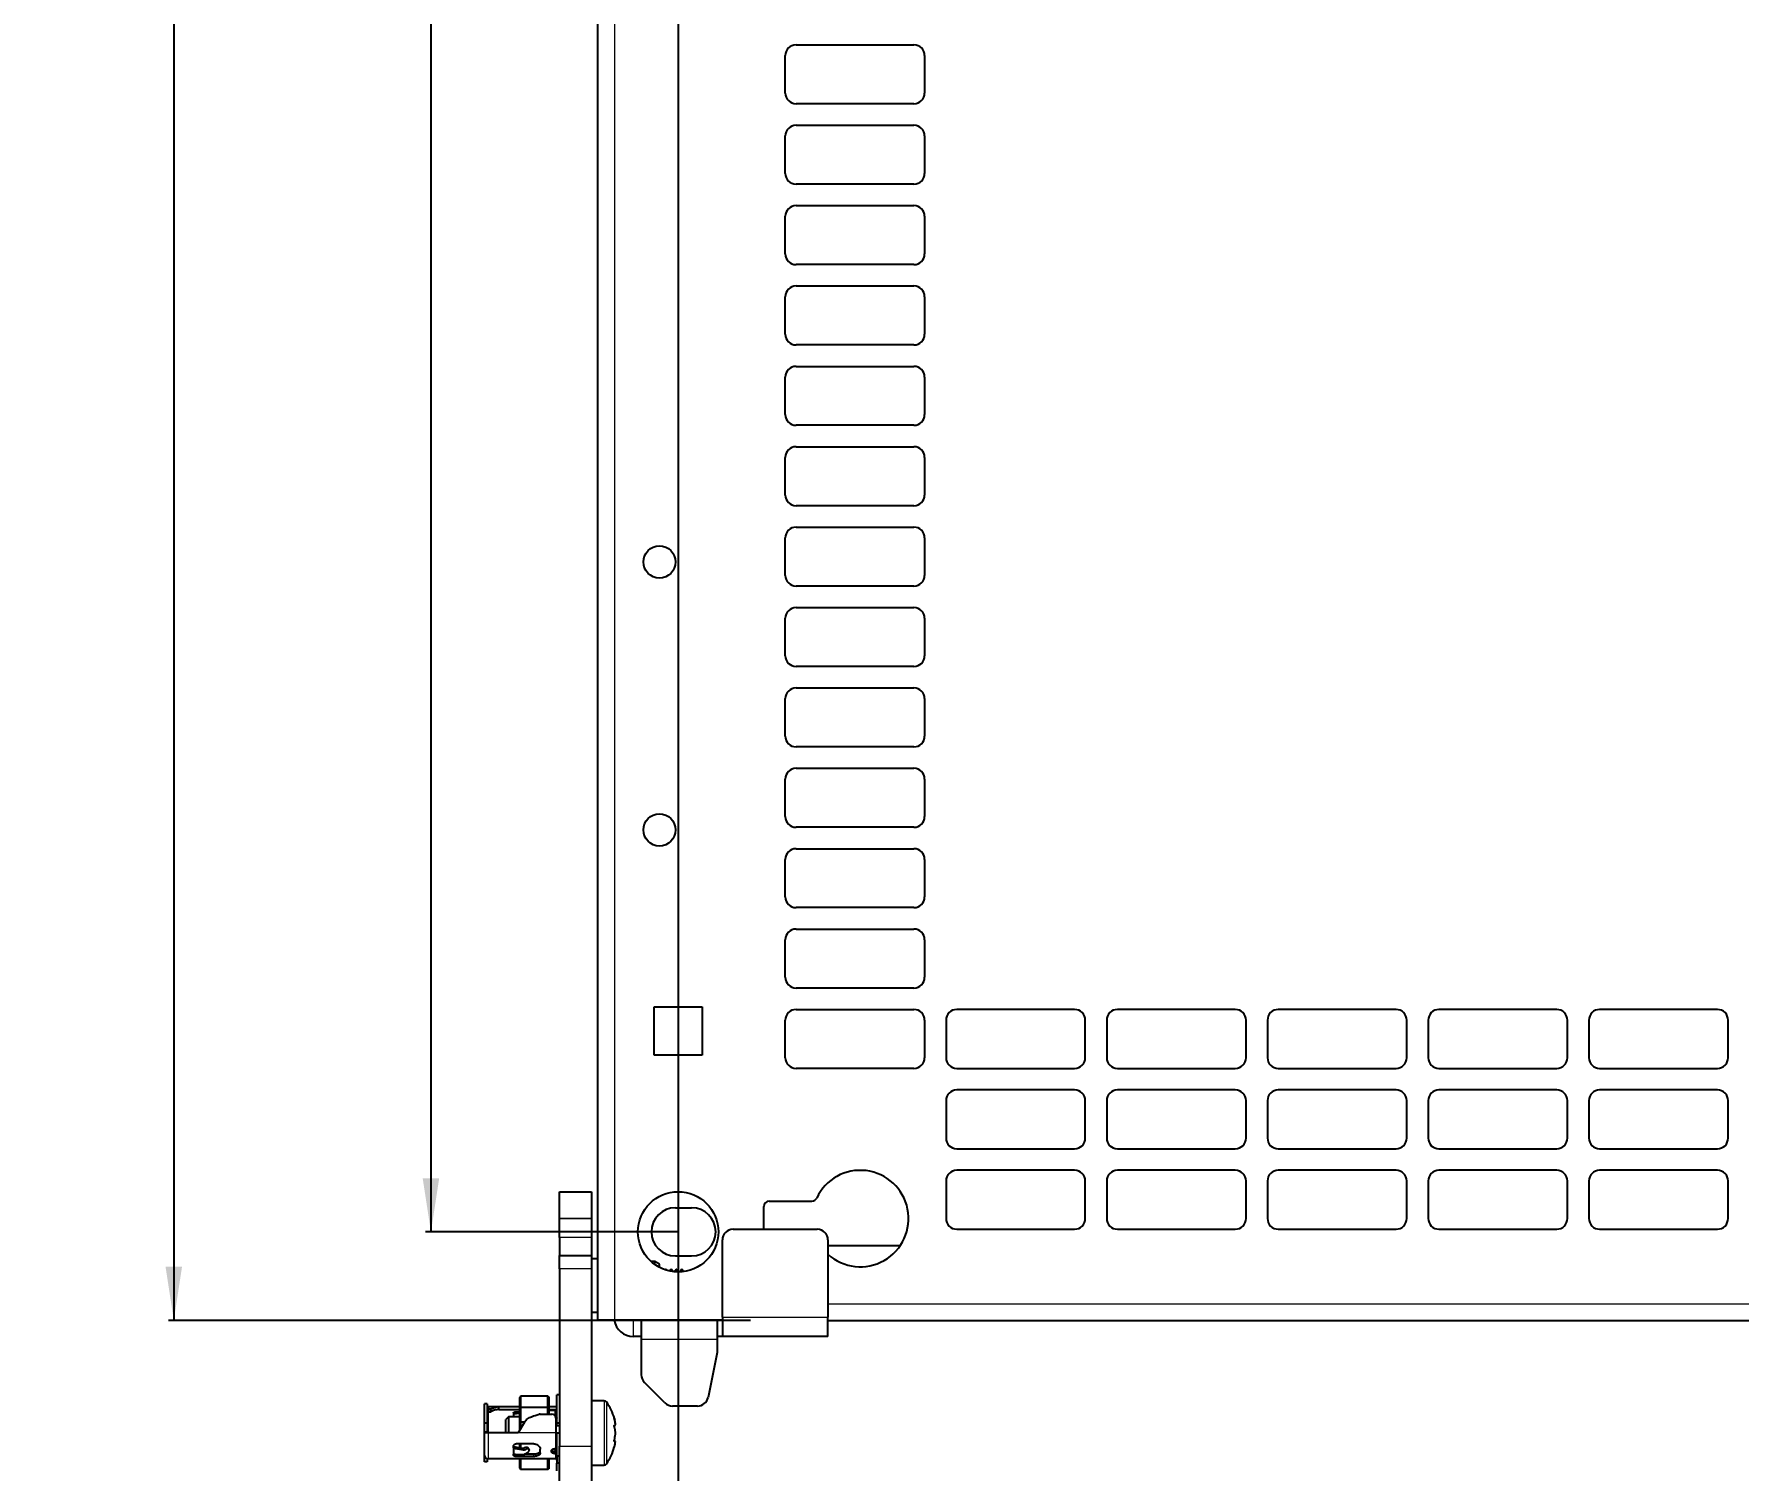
# Model space of a CAD drawing. Header units: millimetres. Extents: x -664 to 840, y 378 to 2003.
# Drawn here: x -664.3 to -346.1, y 515.3 to 783.4 of the extents above; entities that cross this region are included whole.
import ezdxf

# ---------------------------------------------------------------- set-up
doc = ezdxf.new("R2010")
doc.units = ezdxf.units.MM
doc.layers.add('FORMAT', color=7, linetype='Continuous')
doc.styles.add('SLDTEXTSTYLE0', font='TXT', dxfattribs={"width": 0.75})
doc.dimstyles.new('SLDDIMSTYLE0', dxfattribs={"dimtxt": 20, "dimasz": 10, "dimexe": 0, "dimexo": 0.0625, "dimgap": 5, "dimtad": 2, "dimdec": 1, "dimrnd": 1e-09, "dimzin": 12, "dimdsep": 46, "dimtxsty": 'SLDTEXTSTYLE0', "dimsah": 1, "dimcen": 0.09, "dimadec": 0, "dimazin": 3, "dimtfac": 1, "dimtofl": 0, "dimtmove": 0, "dimatfit": 3, "dimfxl": 0, "dimfrac": 2, "dimtolj": 1, "dimtzin": 12, "dimarcsym": 0})

# ---------------------------------------------------------------- blocks, each defined once
blk = doc.blocks.new('_D')
at = {"layer": 'FORMAT'}
for p, q in [((-530.6, 1826.4), (-639.24, 1826.4)), ((-638.24, 1826.4), (-638.24, 543.38)), ((-530.6, 543.38), (-639.24, 543.38))]:
    blk.add_line(p, q, dxfattribs=at)
for points in [[(-638.24, 1826.4), (-639.78, 1816.4), (-636.7, 1816.4)], [(-638.24, 543.38), (-636.7, 553.38), (-639.78, 553.38)]]:
    blk.add_solid(points, dxfattribs=at)
at = {"layer": 'FORMAT', "insert": (-664.02, 1155.34), "char_height": 20, "attachment_point": 1, "rotation": 90, "style": 'SLDTEXTSTYLE0'}
blk.add_mtext('1283', dxfattribs=at)
blk = doc.blocks.new('_D_4')
at = {"layer": 'FORMAT'}
for p, q in [((-544.09, 1184.88), (-544.09, 501.39)), ((-88.09, 1184.88), (-88.09, 501.39)), ((-544.09, 502.39), (-88.09, 502.39))]:
    blk.add_line(p, q, dxfattribs=at)
for points in [[(-544.09, 502.39), (-534.09, 500.85), (-534.09, 503.93)], [(-88.09, 502.39), (-98.09, 503.93), (-98.09, 500.85)]]:
    blk.add_solid(points, dxfattribs=at)
at = {"layer": 'FORMAT', "insert": (-338.25, 528.17), "char_height": 20, "attachment_point": 1, "style": 'SLDTEXTSTYLE0'}
blk.add_mtext('456', dxfattribs=at)
blk = doc.blocks.new('_D_5')
at = {"layer": 'FORMAT'}
for p, q in [((-544.1, 1809.89), (-591.24, 1809.89)), ((-590.24, 1809.89), (-590.24, 559.89)), ((-544.1, 559.89), (-591.24, 559.89))]:
    blk.add_line(p, q, dxfattribs=at)
for points in [[(-590.24, 1809.89), (-591.78, 1799.89), (-588.7, 1799.89)], [(-590.24, 559.89), (-588.7, 569.89), (-591.78, 569.89)]]:
    blk.add_solid(points, dxfattribs=at)
at = {"layer": 'FORMAT', "insert": (-616.02, 1155.34), "char_height": 20, "attachment_point": 1, "rotation": 90, "style": 'SLDTEXTSTYLE0'}
blk.add_mtext('1250', dxfattribs=at)

msp = doc.modelspace()

# ---------------------------------------------------------------- linework, layer by layer
at = {"color": 7, "linetype": 'Continuous', "lineweight": 25}
for p, q in [((-559.09, 543.39), (-559.09, 1826.39)), ((-522.09, 781.39), (-500.09, 781.39)), ((-524.09, 772.39), (-524.09, 779.39)), ((-498.09, 779.39), (-498.09, 772.39)), ((-500.09, 770.39), (-522.09, 770.39)), ((-524.09, 757.39), (-524.09, 764.39)), ((-522.09, 766.39), (-500.09, 766.39)), ((-498.09, 764.39), (-498.09, 757.39)), ((-500.09, 755.39), (-522.09, 755.39)), ((-522.09, 751.39), (-500.09, 751.39)), ((-524.09, 742.39), (-524.09, 749.39)), ((-498.09, 749.39), (-498.09, 742.39)), ((-500.09, 740.39), (-522.09, 740.39)), ((-522.09, 736.39), (-500.09, 736.39)), ((-524.09, 727.39), (-524.09, 734.39)), ((-498.09, 734.39), (-498.09, 727.39)), ((-500.09, 725.39), (-522.09, 725.39)), ((-524.09, 712.39), (-524.09, 719.39)), ((-522.09, 721.39), (-500.09, 721.39)), ((-498.09, 719.39), (-498.09, 712.39)), ((-500.09, 710.39), (-522.09, 710.39)), ((-524.09, 697.39), (-524.09, 704.39)), ((-522.09, 706.39), (-500.09, 706.39)), ((-498.09, 704.39), (-498.09, 697.39)), ((-500.09, 695.39), (-522.09, 695.39)), ((-522.09, 691.39), (-500.09, 691.39)), ((-524.09, 682.39), (-524.09, 689.39)), ((-498.09, 689.39), (-498.09, 682.39)), ((-500.09, 680.39), (-522.09, 680.39)), ((-522.09, 676.39), (-500.09, 676.39)), ((-524.09, 667.39), (-524.09, 674.39)), ((-498.09, 674.39), (-498.09, 667.39)), ((-500.09, 665.39), (-522.09, 665.39)), ((-524.09, 652.39), (-524.09, 659.39)), ((-522.09, 661.39), (-500.09, 661.39)), ((-498.09, 659.39), (-498.09, 652.39)), ((-500.09, 650.39), (-522.09, 650.39)), ((-522.09, 646.39), (-500.09, 646.39)), ((-524.09, 637.39), (-524.09, 644.39)), ((-498.09, 644.39), (-498.09, 637.39)), ((-500.09, 635.39), (-522.09, 635.39)), ((-522.09, 631.39), (-500.09, 631.39)), ((-524.09, 622.39), (-524.09, 629.39)), ((-498.09, 629.39), (-498.09, 622.39)), ((-500.09, 620.39), (-522.09, 620.39)), ((-524.09, 607.39), (-524.09, 614.39)), ((-522.09, 616.39), (-500.09, 616.39)), ((-498.09, 614.39), (-498.09, 607.39)), ((-500.09, 605.39), (-522.09, 605.39)), ((-548.59, 601.89), (-539.59, 601.89)), ((-548.59, 592.89), (-548.59, 601.89)), ((-539.59, 601.89), (-539.59, 592.89)), ((-524.09, 592.39), (-524.09, 599.39)), ((-522.09, 601.39), (-500.09, 601.39)), ((-498.09, 599.39), (-498.09, 592.39)), ((-494.09, 599.39), (-494.09, 592.39)), ((-470.09, 601.39), (-492.09, 601.39)), ((-468.09, 592.39), (-468.09, 599.39)), ((-464.09, 599.39), (-464.09, 592.39)), ((-440.09, 601.39), (-462.09, 601.39)), ((-438.09, 592.39), (-438.09, 599.39)), ((-434.09, 599.39), (-434.09, 592.39)), ((-410.09, 601.39), (-432.09, 601.39)), ((-408.09, 592.39), (-408.09, 599.39)), ((-404.09, 599.39), (-404.09, 592.39)), ((-380.09, 601.39), (-402.09, 601.39)), ((-378.09, 592.39), (-378.09, 599.39)), ((-374.09, 599.39), (-374.09, 592.39)), ((-350.09, 601.39), (-372.09, 601.39)), ((-348.09, 592.39), (-348.09, 599.39)), ((-539.59, 592.89), (-548.59, 592.89)), ((-500.09, 590.39), (-522.09, 590.39)), ((-492.09, 590.39), (-470.09, 590.39)), ((-462.09, 590.39), (-440.09, 590.39)), ((-432.09, 590.39), (-410.09, 590.39)), ((-402.09, 590.39), (-380.09, 590.39)), ((-372.09, 590.39), (-350.09, 590.39)), ((-470.09, 586.39), (-492.09, 586.39)), ((-440.09, 586.39), (-462.09, 586.39)), ((-410.09, 586.39), (-432.09, 586.39)), ((-380.09, 586.39), (-402.09, 586.39)), ((-350.09, 586.39), (-372.09, 586.39)), ((-494.09, 584.39), (-494.09, 577.39)), ((-468.09, 577.39), (-468.09, 584.39)), ((-464.09, 584.39), (-464.09, 577.39)), ((-438.09, 577.39), (-438.09, 584.39)), ((-434.09, 584.39), (-434.09, 577.39)), ((-408.09, 577.39), (-408.09, 584.39)), ((-404.09, 584.39), (-404.09, 577.39)), ((-378.09, 577.39), (-378.09, 584.39)), ((-374.09, 584.39), (-374.09, 577.39)), ((-348.09, 577.39), (-348.09, 584.39)), ((-492.09, 575.39), (-470.09, 575.39)), ((-462.09, 575.39), (-440.09, 575.39)), ((-432.09, 575.39), (-410.09, 575.39)), ((-402.09, 575.39), (-380.09, 575.39)), ((-372.09, 575.39), (-350.09, 575.39)), ((-470.09, 571.39), (-492.09, 571.39)), ((-440.09, 571.39), (-462.09, 571.39)), ((-410.09, 571.39), (-432.09, 571.39)), ((-380.09, 571.39), (-402.09, 571.39)), ((-350.09, 571.39), (-372.09, 571.39)), ((-566.24, 567.39), (-560.24, 567.39)), ((-566.24, 562.39), (-566.24, 567.39)), ((-560.24, 567.39), (-560.24, 562.39)), ((-494.09, 569.39), (-494.09, 562.39)), ((-468.09, 562.39), (-468.09, 569.39)), ((-464.09, 569.39), (-464.09, 562.39)), ((-438.09, 562.39), (-438.09, 569.39)), ((-434.09, 569.39), (-434.09, 562.39)), ((-408.09, 562.39), (-408.09, 569.39)), ((-404.09, 569.39), (-404.09, 562.39)), ((-378.09, 562.39), (-378.09, 569.39)), ((-374.09, 569.39), (-374.09, 562.39)), ((-348.09, 562.39), (-348.09, 569.39)), ((-544.59, 564.39), (-541.59, 564.39)), ((-528.09, 560.39), (-528.09, 564.63)), ((-527.09, 565.63), (-519.14, 565.63)), ((-566.24, 558.85), (-566.24, 562.39)), ((-566.24, 562.39), (-566.24, 562.39)), ((-560.24, 562.39), (-560.24, 558.85)), ((-560.24, 562.39), (-560.24, 562.39)), ((-533.84, 560.39), (-518.14, 560.39)), ((-492.09, 560.39), (-470.09, 560.39)), ((-462.09, 560.39), (-440.09, 560.39)), ((-432.09, 560.39), (-410.09, 560.39)), ((-402.09, 560.39), (-380.09, 560.39)), ((-372.09, 560.39), (-350.09, 560.39)), ((-566.24, 558.85), (-566.24, 555.5)), ((-560.24, 558.85), (-560.24, 555.5)), ((-535.84, 543.99), (-535.84, 558.39)), ((-516.14, 558.39), (-516.14, 543.99)), ((-516.14, 557.38), (-502.6, 557.38)), ((-566.24, 555.5), (-560.24, 555.5)), ((-566.24, 553), (-566.24, 555.5)), ((-560.24, 555.5), (-560.24, 553)), ((-559.09, 554.89), (-560.24, 554.89)), ((-548.45, 554.39), (-549.19, 554.39)), ((-547.59, 553.89), (-548.45, 554.39)), ((-548.45, 553.79), (-548.45, 554.39)), ((-547.59, 553.26), (-547.59, 553.89)), ((-544.59, 555.39), (-541.59, 555.39)), ((-566.24, 553), (-566.24, 519.89)), ((-560.24, 553), (-560.24, 519.89)), ((-546.46, 552.89), (-546.52, 552.8)), ((-546.32, 552.89), (-546.46, 552.89)), ((-546.46, 552.78), (-546.46, 552.89)), ((-546.18, 552.69), (-546.32, 552.89)), ((-546.32, 552.73), (-546.32, 552.89)), ((-545.46, 552.89), (-545.69, 552.56)), ((-545.32, 552.89), (-545.46, 552.89)), ((-545.46, 552.52), (-545.46, 552.89)), ((-545.01, 552.45), (-545.32, 552.89)), ((-545.32, 552.49), (-545.32, 552.89)), ((-544.46, 552.89), (-544.78, 552.42)), ((-544.32, 552.89), (-544.46, 552.89)), ((-544.46, 552.4), (-544.46, 552.89)), ((-543.97, 552.39), (-544.32, 552.89)), ((-544.32, 552.39), (-544.32, 552.89)), ((-543.46, 552.89), (-543.8, 552.4)), ((-543.34, 552.89), (-543.46, 552.89)), ((-543.46, 552.42), (-543.46, 552.89)), ((-543.09, 552.64), (-543.34, 552.89)), ((-543.34, 552.43), (-543.34, 552.89)), ((-543.09, 552.46), (-543.09, 552.64)), ((-560.24, 544.89), (-559.09, 544.89)), ((-555.99, 543.39), (-559.09, 543.39)), ((-550.99, 543.39), (-555.99, 543.39)), ((-536.84, 543.39), (-550.99, 543.39)), ((-550.99, 543.39), (-550.99, 539.79)), ((-536.84, 543.39), (-536.84, 539.79)), ((-535.84, 543.39), (-536.84, 543.39)), ((-535.84, 543.99), (-535.84, 540.39)), ((-516.14, 540.39), (-516.14, 543.99)), ((-516.14, 543.38), (-115.54, 543.38)), ((-550.99, 540.39), (-552.49, 540.39)), ((-550.99, 539.79), (-550.99, 533.22)), ((-535.84, 540.39), (-536.84, 540.39)), ((-536.84, 539.79), (-536.84, 537.39)), ((-516.14, 540.39), (-535.84, 540.39)), ((-536.84, 537.39), (-538.52, 529)), ((-546.57, 527.98), (-550.4, 531.81)), ((-573.52, 529.24), (-573.64, 529.01)), ((-573.64, 527.06), (-573.64, 529.01)), ((-573.52, 529.24), (-573.52, 527.09)), ((-568.44, 529.24), (-573.52, 529.24)), ((-568.44, 527.09), (-568.44, 529.24)), ((-568.24, 529.1), (-568.44, 529.24)), ((-568.24, 529.1), (-568.24, 527.07)), ((-566.24, 529.49), (-566.74, 529.49)), ((-566.74, 524.23), (-566.74, 529.49)), ((-557.91, 528.39), (-560.24, 528.39)), ((-579.74, 527.82), (-580.24, 527.82)), ((-580.24, 524.22), (-580.24, 527.82)), ((-579.74, 527.82), (-579.74, 524.22)), ((-577.54, 527.24), (-579.54, 527.24)), ((-579.04, 526.79), (-579.54, 526.79)), ((-579.54, 526.79), (-579.54, 526.33)), ((-579.54, 526.33), (-579.04, 526.33)), ((-579.04, 526.33), (-579.04, 526.79)), ((-577.54, 526.74), (-577.54, 527.24)), ((-573.64, 527.24), (-577.54, 527.24)), ((-577.54, 526.74), (-573.64, 526.74)), ((-575.74, 525.39), (-576.24, 524.89)), ((-573.64, 525.39), (-575.74, 525.39)), ((-575.74, 525.39), (-575.74, 522.39)), ((-574.84, 526.1), (-574.84, 525.93)), ((-574.84, 525.93), (-573.64, 526.05)), ((-574.84, 525.93), (-574.84, 525.39)), ((-574.34, 526.33), (-573.64, 526.33)), ((-573.52, 527.09), (-573.64, 527.06)), ((-573.64, 524.39), (-573.64, 527.06)), ((-573.52, 527.09), (-573.52, 524.39)), ((-568.44, 527.09), (-573.52, 527.09)), ((-569.84, 525.89), (-567.69, 525.89)), ((-568.44, 525.89), (-568.44, 527.09)), ((-568.24, 527.07), (-568.44, 527.09)), ((-566.94, 527.24), (-568.24, 527.24)), ((-568.24, 527.07), (-568.24, 525.89)), ((-568.24, 526.74), (-566.94, 526.74)), ((-567.04, 526.54), (-568.24, 526.54)), ((-567.04, 526.54), (-567.04, 525.52)), ((-567.04, 525.84), (-566.94, 525.84)), ((-566.74, 525.39), (-566.98, 525.39)), ((-566.94, 525.14), (-566.94, 522.39)), ((-540.48, 527.39), (-545.16, 527.39)), ((-579.74, 524.22), (-580.24, 524.22)), ((-580.24, 522.52), (-580.24, 524.22)), ((-579.74, 522.52), (-580.24, 522.52)), ((-580.24, 522.39), (-580.24, 522.52)), ((-579.54, 522.39), (-580.24, 522.39)), ((-580.24, 518.24), (-580.24, 522.39)), ((-579.74, 524.22), (-579.74, 522.52)), ((-579.74, 522.52), (-579.74, 522.39)), ((-573.94, 522.39), (-579.54, 522.39)), ((-576.24, 522.39), (-576.24, 524.89)), ((-572.78, 524.39), (-573.94, 522.39)), ((-573.52, 524.39), (-573.64, 524.39)), ((-573.64, 522.91), (-573.64, 524.39)), ((-572.78, 524.39), (-573.52, 524.39)), ((-573.52, 524.39), (-573.52, 523.11)), ((-566.74, 523.83), (-566.94, 523.84)), ((-566.74, 522.39), (-566.94, 522.39)), ((-566.74, 524.23), (-566.24, 524.23)), ((-566.74, 523.7), (-566.74, 524.23)), ((-566.24, 523.7), (-566.74, 523.7)), ((-566.74, 518.07), (-566.74, 522.39)), ((-566.74, 522.39), (-566.24, 522.39)), ((-555.85, 524.24), (-555.82, 524.24)), ((-574.84, 519.57), (-574.84, 519.9)), ((-574.84, 519.57), (-574.84, 518.44)), ((-571.04, 520.34), (-574.34, 520.34)), ((-573.64, 519.62), (-573.64, 520.34)), ((-573.52, 520.34), (-573.52, 519.57)), ((-571.95, 519.34), (-572.19, 519.63)), ((-571.91, 519.2), (-571.91, 519.17)), ((-569.84, 518.64), (-569.84, 519.32)), ((-567.74, 518.9), (-567.74, 519.02)), ((-567.19, 519.44), (-566.94, 519.44)), ((-567.19, 518.94), (-566.94, 518.94)), ((-567.04, 519.44), (-567.04, 518.94)), ((-567.04, 519.39), (-566.78, 519.39)), ((-566.24, 512.39), (-566.24, 519.89)), ((-560.24, 519.89), (-560.24, 512.39)), ((-555.88, 520.86), (-556.04, 520.86)), ((-580.24, 516.96), (-580.24, 518.24)), ((-579.74, 516.96), (-580.24, 516.96)), ((-579.74, 517.57), (-579.74, 516.96)), ((-577.54, 517.54), (-579.54, 517.54)), ((-566.94, 517.54), (-577.54, 517.54)), ((-574.84, 518.23), (-574.84, 518.44)), ((-571.04, 518), (-574.34, 518)), ((-573.64, 515.77), (-573.64, 517.54)), ((-573.64, 515.77), (-573.52, 515.55)), ((-573.52, 517.54), (-573.52, 515.55)), ((-568.44, 515.55), (-573.52, 515.55)), ((-572.76, 518.45), (-571.04, 518.45)), ((-568.44, 515.55), (-568.44, 517.54)), ((-568.44, 515.55), (-568.24, 515.68)), ((-568.24, 517.54), (-568.24, 515.68)), ((-567.19, 518.54), (-566.94, 518.54)), ((-566.24, 518.07), (-566.74, 518.07)), ((-566.74, 518.07), (-566.74, 516.76)), ((-566.74, 515.29), (-566.74, 516.76)), ((-566.24, 516.76), (-566.74, 516.76)), ((-560.24, 516.39), (-557.91, 516.39))]:
    msp.add_line(p, q, dxfattribs=at)
at = {"color": 8, "linetype": 'Continuous', "lineweight": 18}
for p, q in [((-555.99, 1826.39), (-555.99, 543.39)), ((-566.24, 562.39), (-560.24, 562.39)), ((-560.24, 562.39), (-566.24, 562.39)), ((-560.24, 558.85), (-566.24, 558.85)), ((-560.24, 553), (-566.24, 553)), ((-516.14, 546.48), (-115.54, 546.48)), ((-552.49, 543.39), (-552.49, 540.39)), ((-535.84, 543.99), (-516.14, 543.99)), ((-536.84, 539.79), (-550.99, 539.79)), ((-557.91, 528.39), (-557.91, 522.12)), ((-579.54, 526.33), (-579.54, 522.39)), ((-566.94, 525.84), (-566.94, 526.74)), ((-557.47, 528.16), (-557.47, 522.13)), ((-579.54, 522.39), (-579.54, 517.54)), ((-566.94, 522.39), (-573.94, 522.39)), ((-566.94, 519.44), (-566.94, 522.39)), ((-557.91, 522.12), (-557.91, 516.39)), ((-557.47, 522.13), (-557.47, 516.62)), ((-567.19, 518.94), (-567.19, 518.54)), ((-566.24, 519.89), (-560.24, 519.89)), ((-574.34, 518.45), (-574.34, 518)), ((-571.04, 518), (-571.04, 518.45)), ((-566.94, 517.54), (-566.94, 518.54))]:
    msp.add_line(p, q, dxfattribs=at)
at = {"color": 7, "linetype": 'Continuous', "lineweight": 25, "flags": 128}
for points in [[(-579.54, 527.24), (-579.67, 527.23), (-579.74, 527.21)], [(-566.74, 526.77), (-566.8, 526.75), (-566.94, 526.74)], [(-566.74, 525.87), (-566.8, 525.85), (-566.94, 525.84)], [(-555.82, 524.29), (-555.93, 524.81), (-556, 525.06)], [(-567.04, 519.27), (-566.99, 519.35), (-566.98, 519.39)], [(-566.74, 519.32), (-566.74, 519.34), (-566.75, 519.36), (-566.77, 519.38), (-566.8, 519.4), (-566.83, 519.42), (-566.86, 519.43), (-566.9, 519.44), (-566.94, 519.44)], [(-566.74, 518.92), (-566.8, 518.93), (-566.94, 518.94)], [(-556.01, 519.69), (-555.94, 519.96), (-555.82, 520.47)]]:
    msp.add_lwpolyline(points, dxfattribs=at)
at = {"color": 7, "linetype": 'Continuous', "lineweight": 25}
for centre, radius in [((-547.59, 684.89), 3), ((-547.59, 634.89), 3), ((-544.09, 559.89), 7.5)]:
    msp.add_circle(centre, radius, dxfattribs=at)
for centre, radius, start, end in [((-522.09, 779.39), 2, 90, 180), ((-500.09, 779.39), 2, 0, 90), ((-522.09, 772.39), 2, 180, 270), ((-500.09, 772.39), 2, 270, 0), ((-522.09, 764.39), 2, 90, 180), ((-500.09, 764.39), 2, 0, 90), ((-522.09, 757.39), 2, 180, 270), ((-500.09, 757.39), 2, 270, 0), ((-522.09, 749.39), 2, 90, 180), ((-500.09, 749.39), 2, 0, 90), ((-522.09, 742.39), 2, 180, 270), ((-500.09, 742.39), 2, 270, 0), ((-522.09, 734.39), 2, 90, 180), ((-500.09, 734.39), 2, 0, 90), ((-522.09, 727.39), 2, 180, 270), ((-500.09, 727.39), 2, 270, 0), ((-522.09, 719.39), 2, 90, 180), ((-500.09, 719.39), 2, 0, 90), ((-522.09, 712.39), 2, 180, 270), ((-500.09, 712.39), 2, 270, 0), ((-522.09, 704.39), 2, 90, 180), ((-500.09, 704.39), 2, 0, 90), ((-522.09, 697.39), 2, 180, 270), ((-500.09, 697.39), 2, 270, 0), ((-522.09, 689.39), 2, 90, 180), ((-500.09, 689.39), 2, 0, 90), ((-522.09, 682.39), 2, 180, 270), ((-500.09, 682.39), 2, 270, 0), ((-522.09, 674.39), 2, 90, 180), ((-500.09, 674.39), 2, 0, 90), ((-522.09, 667.39), 2, 180, 270), ((-500.09, 667.39), 2, 270, 0), ((-522.09, 659.39), 2, 90, 180), ((-500.09, 659.39), 2, 0, 90), ((-522.09, 652.39), 2, 180, 270), ((-500.09, 652.39), 2, 270, 0), ((-522.09, 644.39), 2, 90, 180), ((-500.09, 644.39), 2, 0, 90), ((-522.09, 637.39), 2, 180, 270), ((-500.09, 637.39), 2, 270, 0), ((-522.09, 629.39), 2, 90, 180), ((-500.09, 629.39), 2, 0, 90), ((-522.09, 622.39), 2, 180, 270), ((-500.09, 622.39), 2, 270, 0), ((-522.09, 614.39), 2, 90, 180), ((-500.09, 614.39), 2, 0, 90), ((-522.09, 607.39), 2, 180, 270), ((-500.09, 607.39), 2, 270, 0), ((-522.09, 599.39), 2, 90, 180), ((-500.09, 599.39), 2, 0, 90), ((-492.09, 599.39), 2, 90, 180), ((-470.09, 599.39), 2, 0, 90), ((-462.09, 599.39), 2, 90, 180), ((-440.09, 599.39), 2, 0, 90), ((-432.09, 599.39), 2, 90, 180), ((-410.09, 599.39), 2, 0, 90), ((-402.09, 599.39), 2, 90, 180), ((-380.09, 599.39), 2, 0, 90), ((-372.09, 599.39), 2, 90, 180), ((-350.09, 599.39), 2, 0, 90), ((-522.09, 592.39), 2, 180, 270), ((-500.09, 592.39), 2, 270, 0), ((-492.09, 592.39), 2, 180, 270), ((-470.09, 592.39), 2, 270, 0), ((-462.09, 592.39), 2, 180, 270), ((-440.09, 592.39), 2, 270, 0), ((-432.09, 592.39), 2, 180, 270), ((-410.09, 592.39), 2, 270, 0), ((-402.09, 592.39), 2, 180, 270), ((-380.09, 592.39), 2, 270, 0), ((-372.09, 592.39), 2, 180, 270), ((-350.09, 592.39), 2, 270, 0), ((-492.09, 584.39), 2, 90, 180), ((-470.09, 584.39), 2, 0, 90), ((-462.09, 584.39), 2, 90, 180), ((-440.09, 584.39), 2, 0, 90), ((-432.09, 584.39), 2, 90, 180), ((-410.09, 584.39), 2, 0, 90), ((-402.09, 584.39), 2, 90, 180), ((-380.09, 584.39), 2, 0, 90), ((-372.09, 584.39), 2, 90, 180), ((-350.09, 584.39), 2, 0, 90), ((-492.09, 577.39), 2, 180, 270), ((-470.09, 577.39), 2, 270, 0), ((-462.09, 577.39), 2, 180, 270), ((-440.09, 577.39), 2, 270, 0), ((-432.09, 577.39), 2, 180, 270), ((-410.09, 577.39), 2, 270, 0), ((-402.09, 577.39), 2, 180, 270), ((-380.09, 577.39), 2, 270, 0), ((-372.09, 577.39), 2, 180, 270), ((-350.09, 577.39), 2, 270, 0), ((-510.09, 562.38), 9, 227.7612, 154.8493), ((-492.09, 569.39), 2, 90, 180), ((-470.09, 569.39), 2, 0, 90), ((-462.09, 569.39), 2, 90, 180), ((-440.09, 569.39), 2, 0, 90), ((-432.09, 569.39), 2, 90, 180), ((-410.09, 569.39), 2, 0, 90), ((-402.09, 569.39), 2, 90, 180), ((-380.09, 569.39), 2, 0, 90), ((-372.09, 569.39), 2, 90, 180), ((-350.09, 569.39), 2, 0, 90), ((-544.59, 559.89), 4.5, 90, 270), ((-541.59, 559.89), 4.5, 270, 90), ((-527.09, 564.63), 1, 90, 180), ((-519.14, 566.63), 1, 270, 334.8493), ((-533.84, 558.39), 2, 90, 180), ((-518.14, 558.39), 2, 0, 90), ((-492.09, 562.39), 2, 180, 270), ((-470.09, 562.39), 2, 270, 0), ((-462.09, 562.39), 2, 180, 270), ((-440.09, 562.39), 2, 270, 0), ((-432.09, 562.39), 2, 180, 270), ((-410.09, 562.39), 2, 270, 0), ((-402.09, 562.39), 2, 180, 270), ((-380.09, 562.39), 2, 270, 0), ((-372.09, 562.39), 2, 180, 270), ((-350.09, 562.39), 2, 270, 0), ((-552.49, 543.99), 3.6, 189.5941, 270), ((-548.99, 533.22), 2, 180, 225), ((-557.91, 527.85), 0.54, 35.2515, 90), ((-540.48, 529.39), 2, 270, 348.6901), ((-579.54, 526.54), 0.2, 90, 180), ((-569.84, 525.14), 0.75, 90, 105.0484), ((-567.69, 525.14), 0.75, 0, 90), ((-566.94, 527.44), 0.2, 270, 0), ((-566.84, 525.47), 0.0996, 305.5332, 356.0721), ((-565.64, 522.39), 10, 15.4963, 35.2515), ((-545.16, 529.39), 2, 225, 270), ((-565.64, 522.39), 10, 324.7485, 344.3485), ((-579.54, 518.24), 0.7, 180, 270), ((-566.92, 518.36), 0.183, 7.3339, 95.8124), ((-566.94, 517.34), 0.2, 0, 90), ((-557.91, 516.93), 0.54, 270, 324.7485)]:
    msp.add_arc(centre, radius, start, end, dxfattribs=at)
for points, knots in [([(-579.54, 527.24), (-579.54, 527.21), (-579.54, 527.15), (-579.54, 526.9), (-579.54, 526.79)], [0, 0, 0, 0, 0.559866, 1, 1, 1, 1]), ([(-577.54, 527.24), (-577.82, 527.21), (-578.32, 527.15), (-578.82, 526.9), (-579.04, 526.79)], [0, 0, 0, 0, 0.559911, 1, 1, 1, 1]), ([(-577.54, 526.74), (-577.82, 526.72), (-578.32, 526.67), (-578.82, 526.44), (-579.04, 526.33)], [0, 0, 0, 0, 0.559868, 1, 1, 1, 1]), ([(-574.84, 526.1), (-574.83, 526.13), (-574.82, 526.18), (-574.74, 526.25), (-574.61, 526.3), (-574.47, 526.33), (-574.37, 526.33), (-574.34, 526.33)], [0, 0, 0, 0, 0.214295, 0.42863, 0.64223, 0.856153, 1, 1, 1, 1]), ([(-572.78, 524.39), (-572.61, 524.61), (-572.26, 525.05), (-571.28, 525.52), (-570.52, 525.73), (-570.03, 525.87)], [0, 0, 0, 0, 0.254027, 0.526591, 1, 1, 1, 1]), ([(-566.74, 525.17), (-566.74, 525.16), (-566.74, 525.14), (-566.76, 525.11), (-566.8, 525.08), (-566.87, 525.07), (-566.92, 525.06), (-566.95, 525.05)], [0, 0, 0, 0, 0.187462, 0.362386, 0.517277, 0.750642, 1, 1, 1, 1]), ([(-556.04, 519.59), (-556.04, 519.59), (-556.04, 519.6), (-556.03, 519.62), (-555.99, 519.77), (-555.9, 520.09), (-555.83, 520.46), (-555.81, 520.74), (-555.83, 520.89), (-555.91, 520.85), (-555.99, 520.83), (-556.02, 520.83), (-556.03, 520.85), (-556.04, 520.87), (-556.04, 520.89), (-556.04, 520.92), (-556.02, 520.98), (-555.97, 521.22), (-555.88, 521.58), (-555.81, 522.07), (-555.81, 522.57), (-555.87, 523), (-555.96, 523.32), (-556.01, 523.54), (-556.03, 523.61), (-556.04, 523.66), (-556.04, 523.68), (-556.04, 523.71), (-556.03, 523.74), (-555.98, 523.77), (-555.9, 523.76), (-555.83, 523.79), (-555.81, 523.94), (-555.83, 524.26), (-555.9, 524.65), (-555.98, 524.99), (-556.02, 525.13), (-556.03, 525.17), (-556.04, 525.19), (-556.04, 525.19), (-556.04, 525.18), (-556.02, 525.15), (-555.99, 525.02), (-555.96, 524.88), (-555.93, 524.79)], [0, 0, 0, 0, 0.002669, 0.006422, 0.016822, 0.063309, 0.118617, 0.153644, 0.188957, 0.265945, 0.291246, 0.303925, 0.310299, 0.31305, 0.315831, 0.318218, 0.322425, 0.335452, 0.396277, 0.457638, 0.493644, 0.54503, 0.602606, 0.617005, 0.624239, 0.627149, 0.630093, 0.632606, 0.636406, 0.647212, 0.695726, 0.751897, 0.78647, 0.821241, 0.889001, 0.922439, 0.936242, 0.940574, 0.943357, 0.945726, 0.94809, 0.952284, 0.965237, 1, 1, 1, 1]), ([(-566.74, 524.1), (-566.74, 524.09), (-566.74, 524.08), (-566.76, 524.05), (-566.79, 524.03), (-566.86, 524.04), (-566.91, 524.04), (-566.94, 524.04)], [0, 0, 0, 0, 0.195302, 0.377541, 0.538909, 0.761383, 1, 1, 1, 1]), ([(-555.82, 524.25), (-555.81, 524.25), (-555.81, 524.24), (-555.82, 524.29), (-555.82, 524.3)], [0, 0, 0, 0, 0.963374, 1, 1, 1, 1]), ([(-574.84, 519.9), (-574.83, 519.95), (-574.82, 520.05), (-574.74, 520.18), (-574.61, 520.28), (-574.47, 520.33), (-574.37, 520.34), (-574.34, 520.34)], [0, 0, 0, 0, 0.2143729, 0.4287785, 0.6425919, 0.8566662, 1, 1, 1, 1]), ([(-574.84, 519.87), (-574.41, 519.77), (-573.82, 519.63), (-573, 519.52), (-572.71, 519.64), (-572.56, 519.7)], [0, 0, 0, 0, 0.56666, 0.780905, 1, 1, 1, 1]), ([(-574.84, 519.57), (-574.34, 519.47), (-573.67, 519.32), (-572.77, 519.21), (-572.47, 519.33), (-572.31, 519.39)], [0, 0, 0, 0, 0.587693, 0.790818, 1, 1, 1, 1]), ([(-572.56, 519.7), (-572.51, 519.71), (-572.42, 519.74), (-572.3, 519.72), (-572.25, 519.69), (-572.23, 519.67)], [0, 0, 0, 0, 0.369126, 0.738256, 1, 1, 1, 1]), ([(-571.91, 519.2), (-571.91, 519.24), (-571.92, 519.31), (-572, 519.39), (-572.11, 519.43), (-572.22, 519.42), (-572.29, 519.4), (-572.31, 519.39)], [0, 0, 0, 0, 0.225883, 0.451767, 0.67765, 0.903524, 1, 1, 1, 1]), ([(-572.31, 518.66), (-572.26, 518.69), (-572.17, 518.74), (-572.04, 518.86), (-571.95, 518.99), (-571.91, 519.1), (-571.91, 519.15), (-571.91, 519.17)], [0, 0, 0, 0, 0.225867, 0.451734, 0.677598, 0.903479, 1, 1, 1, 1]), ([(-572.19, 519.63), (-572.2, 519.64), (-572.21, 519.66), (-572.23, 519.67), (-572.23, 519.67)], [0, 0, 0, 0, 0.872289, 1, 1, 1, 1]), ([(-571.04, 520.34), (-570.9, 520.33), (-570.63, 520.31), (-570.27, 520.12), (-570, 519.86), (-569.86, 519.57), (-569.84, 519.39), (-569.84, 519.32)], [0, 0, 0, 0, 0.213238, 0.42649, 0.63916, 0.849598, 1, 1, 1, 1]), ([(-571.04, 518.45), (-570.9, 518.45), (-570.63, 518.47), (-570.27, 518.56), (-570, 518.71), (-569.86, 518.9), (-569.84, 519.05), (-569.84, 519.11)], [0, 0, 0, 0, 0.2128745, 0.4257668, 0.6379374, 0.8473525, 1, 1, 1, 1]), ([(-567.74, 519.02), (-567.73, 519.07), (-567.72, 519.16), (-567.63, 519.28), (-567.49, 519.38), (-567.33, 519.43), (-567.23, 519.44), (-567.19, 519.44)], [0, 0, 0, 0, 0.214305, 0.42865, 0.642279, 0.856223, 1, 1, 1, 1]), ([(-567.19, 518.54), (-567.25, 518.55), (-567.37, 518.55), (-567.54, 518.61), (-567.66, 518.7), (-567.73, 518.8), (-567.73, 518.87), (-567.74, 518.9)], [0, 0, 0, 0, 0.214393, 0.428789, 0.643061, 0.856854, 1, 1, 1, 1]), ([(-567.7, 519.17), (-567.67, 519.13), (-567.62, 519.06), (-567.49, 518.99), (-567.33, 518.95), (-567.23, 518.94), (-567.19, 518.94)], [0, 0, 0, 0, 0.252501, 0.531568, 0.811143, 1, 1, 1, 1]), ([(-574.84, 518.44), (-574.34, 518.38), (-573.67, 518.3), (-572.77, 518.4), (-572.47, 518.57), (-572.31, 518.66)], [0, 0, 0, 0, 0.5876932, 0.7908183, 1, 1, 1, 1]), ([(-574.34, 518), (-574.39, 518), (-574.51, 518), (-574.66, 518.04), (-574.77, 518.1), (-574.83, 518.16), (-574.83, 518.21), (-574.84, 518.23)], [0, 0, 0, 0, 0.214445, 0.428893, 0.643239, 0.857188, 1, 1, 1, 1]), ([(-569.84, 518.64), (-569.85, 518.56), (-569.87, 518.39), (-570.07, 518.2), (-570.37, 518.07), (-570.71, 518.01), (-570.94, 518), (-571.04, 518)], [0, 0, 0, 0, 0.2128333, 0.4258501, 0.6355415, 0.8465873, 1, 1, 1, 1])]:
    msp.add_open_spline(points, degree=3, knots=knots, dxfattribs=at)
at = {"color": 8, "linetype": 'Continuous', "lineweight": 18}
msp.add_open_spline([(-572.31, 519.39), (-572.36, 519.44), (-572.42, 519.53), (-572.51, 519.63), (-572.55, 519.68), (-572.56, 519.7)], degree=3, knots=[0, 0, 0, 0, 0.502362, 0.815418, 1, 1, 1, 1], dxfattribs=at)

# ---------------------------------------------------------------- dimensions: what is measured, and where the dimension line sits
at = {"layer": 'FORMAT'}
for base, p1, p2, angle, picture, middle in [((-638.24, 543.38), (-530.59, 1826.4), (-530.59, 543.38), 90, '_D', (-638.24, 1184.89)), ((-590.24, 559.89), (-544.09, 1809.89), (-544.09, 559.89), 90, '_D_5', (-590.24, 1184.89)), ((-88.09, 502.39), (-544.09, 1184.89), (-88.09, 1184.89), 0, '_D_4', (-316.09, 502.39))]:
    dim = msp.add_linear_dim(base=base, p1=p1, p2=p2, angle=angle, dimstyle='SLDDIMSTYLE0', dxfattribs=at)
    dim.commit()
    dim.dimension.update_dxf_attribs({"geometry": picture, "text_midpoint": middle, "dimtype": 160})

doc.saveas('drawing.dxf')
